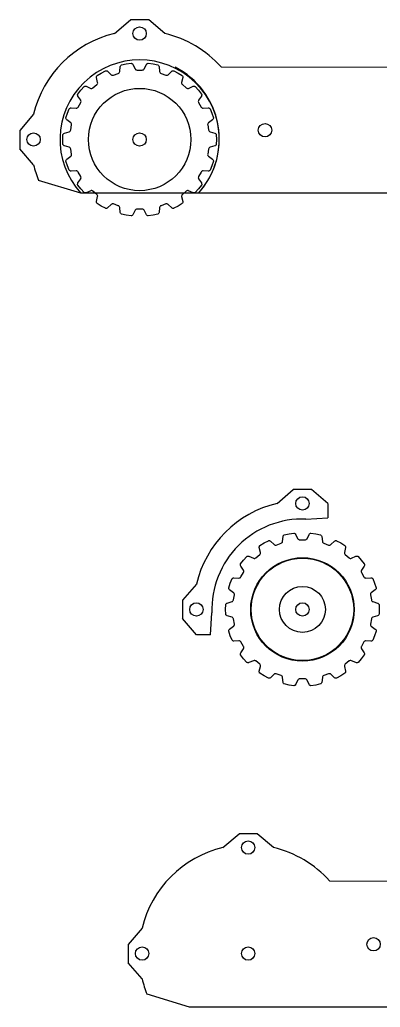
# Model space of a CAD drawing. Header units: inches. Extents: x -195 to 264, y -173 to 259.
# Drawn here: x -52.1 to 14.3, y -173.4 to 8.8 of the extents above; entities that cross this region are included whole.
import ezdxf

# ---------------------------------------------------------------- set-up
doc = ezdxf.new("R2010")
doc.units = ezdxf.units.IN
doc.header["$MEASUREMENT"] = 0
doc.layers.get('0').update_dxf_attribs({"lineweight": 25, "true_color": 0xffffff})

# ---------------------------------------------------------------- blocks, each defined once
blk = doc.blocks.new('block 2')
for p, q in [((12.02, 19.55), (15, 22.09)), ((18.36, 22.09), (15, 22.09)), ((21.34, 19.55), (18.36, 22.09)), ((21.34, 19.55), (21.34, 16.92)), ((17.28, 16.67), (21.34, 16.92)), ((-2.87, 4.66), (-5.41, 1.68)), ((-5.41, 1.68), (-5.41, -1.68)), ((-2.87, -4.66), (-5.41, -1.68)), ((-0.24, -4.66), (0.01, -0.6)), ((-0.24, -4.66), (-2.87, -4.66))]:
    blk.add_line(p, q)
at = {"color": 3, "true_color": 0x00ff00}
for centre in [(16.68, 19.55), (-2.87, 0)]:
    blk.add_circle(centre, 1.23, dxfattribs=at)
for radius, start, end in [(20.1, 103.4174, 166.5826), (16.68, 87.9227, 182.0773)]:
    blk.add_arc((16.68, 0), radius, start, end)
blk = doc.blocks.new('block 3')
for p, q in [((-3.67, 12.53), (-3.57, 13.45)), ((-3.57, 13.45), (-3.54, 13.55)), ((-3.54, 13.55), (-3.48, 13.65)), ((-3.48, 13.65), (-3.4, 13.72)), ((-3.4, 13.72), (-3.34, 13.75)), ((-3.34, 13.75), (-2.46, 13.95)), ((-2.46, 13.95), (-1.57, 14.07)), ((-1.57, 14.07), (-1.5, 14.06)), ((-1.5, 14.06), (-1.39, 14.01)), ((-1.39, 14.01), (-1.31, 13.95)), ((-1.31, 13.95), (-1.25, 13.85)), ((-1.25, 13.85), (-0.84, 13.03)), ((-0.84, 13.03), (-0.77, 12.94)), ((-0.77, 12.94), (-0.69, 12.87)), ((-0.69, 12.87), (-0.59, 12.83)), ((-0.59, 12.83), (-0.47, 12.81)), ((-0.47, 12.81), (0.47, 12.81)), ((0.47, 12.81), (0.59, 12.83)), ((0.59, 12.83), (0.69, 12.87)), ((0.69, 12.87), (0.77, 12.94)), ((0.77, 12.94), (0.84, 13.03)), ((0.84, 13.03), (1.25, 13.85)), ((1.25, 13.85), (1.31, 13.95)), ((1.31, 13.95), (1.39, 14.01)), ((1.39, 14.01), (1.5, 14.06)), ((1.5, 14.06), (1.57, 14.07)), ((1.57, 14.07), (2.46, 13.95)), ((2.46, 13.95), (3.34, 13.75)), ((3.34, 13.75), (3.4, 13.72)), ((3.4, 13.72), (3.48, 13.65)), ((3.48, 13.65), (3.54, 13.55)), ((3.54, 13.55), (3.57, 13.45)), ((3.57, 13.45), (3.67, 12.53)), ((-7.96, 11.52), (-7.94, 11.63)), ((-7.95, 11.41), (-7.96, 11.52)), ((-7.74, 10.52), (-7.95, 11.41)), ((-7.94, 11.63), (-7.89, 11.73)), ((-7.89, 11.73), (-7.84, 11.78)), ((-7.84, 11.78), (-7.08, 12.27)), ((-7.08, 12.27), (-6.28, 12.68)), ((-6.28, 12.68), (-6.21, 12.7)), ((-6.21, 12.7), (-6.1, 12.69)), ((-6.1, 12.69), (-6, 12.66)), ((-6, 12.66), (-5.91, 12.59)), ((-5.91, 12.59), (-5.24, 11.96)), ((-5.24, 11.96), (-5.15, 11.9)), ((-5.15, 11.9), (-5.05, 11.86)), ((-5.05, 11.86), (-4.94, 11.86)), ((-4.94, 11.86), (-4.83, 11.88)), ((-4.83, 11.88), (-3.94, 12.2)), ((-3.94, 12.2), (-3.84, 12.26)), ((-3.84, 12.26), (-3.76, 12.33)), ((-3.76, 12.33), (-3.7, 12.43)), ((-3.7, 12.43), (-3.67, 12.53)), ((3.67, 12.53), (3.7, 12.43)), ((3.7, 12.43), (3.76, 12.33)), ((3.76, 12.33), (3.84, 12.26)), ((3.84, 12.26), (3.94, 12.2)), ((3.94, 12.2), (4.83, 11.88)), ((4.83, 11.88), (4.94, 11.86)), ((4.94, 11.86), (5.05, 11.86)), ((5.05, 11.86), (5.15, 11.9)), ((5.15, 11.9), (5.24, 11.96)), ((5.24, 11.96), (5.91, 12.59)), ((5.91, 12.59), (6, 12.66)), ((6, 12.66), (6.1, 12.69)), ((6.1, 12.69), (6.21, 12.7)), ((6.21, 12.7), (6.28, 12.68)), ((6.28, 12.68), (7.08, 12.27)), ((7.08, 12.27), (7.84, 11.78)), ((7.95, 11.41), (7.74, 10.52)), ((7.84, 11.78), (7.89, 11.73)), ((7.89, 11.73), (7.94, 11.63)), ((7.94, 11.63), (7.96, 11.52)), ((7.96, 11.52), (7.95, 11.41)), ((-10.85, 9.1), (-10.24, 9.77)), ((-10.24, 9.77), (-10.18, 9.81)), ((-10.18, 9.81), (-10.08, 9.84)), ((-10.08, 9.84), (-9.97, 9.84)), ((-9.97, 9.84), (-9.86, 9.81)), ((-9.86, 9.81), (-9.02, 9.45)), ((-9.02, 9.45), (-8.91, 9.42)), ((-8.91, 9.42), (-8.8, 9.42)), ((-8.8, 9.42), (-8.7, 9.45)), ((-8.7, 9.45), (-8.6, 9.51)), ((-8.6, 9.51), (-7.88, 10.12)), ((-7.88, 10.12), (-7.8, 10.21)), ((-7.8, 10.21), (-7.75, 10.3)), ((-7.75, 10.3), (-7.73, 10.41)), ((-7.73, 10.41), (-7.74, 10.52)), ((7.74, 10.52), (7.73, 10.41)), ((7.73, 10.41), (7.75, 10.3)), ((7.75, 10.3), (7.8, 10.21)), ((7.8, 10.21), (7.88, 10.12)), ((7.88, 10.12), (8.6, 9.51)), ((8.6, 9.51), (8.7, 9.45)), ((8.7, 9.45), (8.8, 9.42)), ((8.8, 9.42), (8.91, 9.42)), ((8.91, 9.42), (9.02, 9.45)), ((9.02, 9.45), (9.86, 9.81)), ((9.86, 9.81), (9.97, 9.84)), ((9.97, 9.84), (10.08, 9.84)), ((10.08, 9.84), (10.18, 9.81)), ((10.18, 9.81), (10.24, 9.77)), ((10.24, 9.77), (10.85, 9.1)), ((-11.44, 8.21), (-11.43, 8.32)), ((-11.42, 8.11), (-11.44, 8.21)), ((-11.43, 8.32), (-11.4, 8.39)), ((-11.38, 8.01), (-11.42, 8.11)), ((-11.4, 8.39), (-10.85, 9.1)), ((-10.87, 7.24), (-11.38, 8.01)), ((10.85, 9.1), (11.4, 8.39)), ((11.38, 8.01), (10.87, 7.24)), ((11.42, 8.11), (11.38, 8.01)), ((11.4, 8.39), (11.43, 8.32)), ((11.44, 8.21), (11.42, 8.11)), ((11.43, 8.32), (11.44, 8.21)), ((-13.31, 4.84), (-12.97, 5.68)), ((-12.97, 5.68), (-12.92, 5.73)), ((-12.92, 5.73), (-12.83, 5.8)), ((-12.83, 5.8), (-12.73, 5.84)), ((-12.73, 5.84), (-12.62, 5.85)), ((-12.62, 5.85), (-11.71, 5.79)), ((-11.71, 5.79), (-11.6, 5.8)), ((-11.6, 5.8), (-11.49, 5.84)), ((-11.49, 5.84), (-11.4, 5.91)), ((-11.4, 5.91), (-11.33, 6)), ((-11.33, 6), (-10.86, 6.82)), ((-10.82, 7.14), (-10.87, 7.24)), ((-10.86, 6.82), (-10.82, 6.92)), ((-10.8, 7.03), (-10.82, 7.14)), ((-10.82, 6.92), (-10.8, 7.03)), ((10.82, 7.14), (10.8, 7.03)), ((10.8, 7.03), (10.82, 6.92)), ((10.87, 7.24), (10.82, 7.14)), ((10.82, 6.92), (10.86, 6.82)), ((10.86, 6.82), (11.33, 6)), ((11.33, 6), (11.4, 5.91)), ((11.4, 5.91), (11.49, 5.84)), ((11.49, 5.84), (11.6, 5.8)), ((11.6, 5.8), (11.71, 5.79)), ((11.71, 5.79), (12.62, 5.85)), ((12.62, 5.85), (12.73, 5.84)), ((12.73, 5.84), (12.83, 5.8)), ((12.83, 5.8), (12.92, 5.73)), ((12.92, 5.73), (12.97, 5.68)), ((12.97, 5.68), (13.31, 4.84)), ((-13.58, 3.99), (-13.31, 4.84)), ((-13.58, 3.91), (-13.58, 3.99)), ((-13.56, 3.81), (-13.58, 3.91)), ((-13.51, 3.71), (-13.56, 3.81)), ((-13.43, 3.63), (-13.51, 3.71)), ((13.31, 4.84), (13.58, 3.99)), ((13.51, 3.71), (13.43, 3.63)), ((13.56, 3.81), (13.51, 3.71)), ((13.58, 3.91), (13.56, 3.81)), ((13.58, 3.99), (13.58, 3.91)), ((-12.69, 3.09), (-13.43, 3.63)), ((-12.7, 1.76), (-12.54, 2.69)), ((-12.61, 3.01), (-12.69, 3.09)), ((-12.56, 2.91), (-12.61, 3.01)), ((-12.53, 2.81), (-12.56, 2.91)), ((-12.54, 2.69), (-12.53, 2.81)), ((12.56, 2.91), (12.53, 2.81)), ((12.53, 2.81), (12.54, 2.69)), ((12.54, 2.69), (12.7, 1.76)), ((12.61, 3.01), (12.56, 2.91)), ((12.69, 3.09), (12.61, 3.01)), ((13.43, 3.63), (12.69, 3.09)), ((-14.16, 0), (-14.13, 0.9)), ((-14.13, 0.9), (-14.1, 0.97)), ((-14.1, 0.97), (-14.04, 1.06)), ((-14.04, 1.06), (-13.96, 1.13)), ((-13.96, 1.13), (-13.86, 1.18)), ((-13.86, 1.18), (-12.98, 1.44)), ((-12.98, 1.44), (-12.88, 1.48)), ((-12.88, 1.48), (-12.8, 1.56)), ((-12.8, 1.56), (-12.74, 1.65)), ((-12.74, 1.65), (-12.7, 1.76)), ((12.7, 1.76), (12.74, 1.65)), ((12.74, 1.65), (12.8, 1.56)), ((12.8, 1.56), (12.88, 1.48)), ((12.88, 1.48), (12.98, 1.44)), ((12.98, 1.44), (13.86, 1.18)), ((13.86, 1.18), (13.96, 1.13)), ((13.96, 1.13), (14.04, 1.06)), ((14.04, 1.06), (14.1, 0.97)), ((14.1, 0.97), (14.13, 0.9)), ((14.13, 0.9), (14.16, 0)), ((-14.13, -0.9), (-14.16, 0)), ((-14.1, -0.97), (-14.13, -0.9)), ((-14.04, -1.06), (-14.1, -0.97)), ((-13.96, -1.13), (-14.04, -1.06)), ((-13.86, -1.18), (-13.96, -1.13)), ((-12.98, -1.44), (-13.86, -1.18)), ((-12.88, -1.48), (-12.98, -1.44)), ((-12.8, -1.56), (-12.88, -1.48)), ((-12.74, -1.65), (-12.8, -1.56)), ((-12.7, -1.76), (-12.74, -1.65)), ((-12.54, -2.69), (-12.7, -1.76)), ((12.7, -1.76), (12.54, -2.69)), ((12.74, -1.65), (12.7, -1.76)), ((12.8, -1.56), (12.74, -1.65)), ((12.88, -1.48), (12.8, -1.56)), ((12.98, -1.44), (12.88, -1.48)), ((13.86, -1.18), (12.98, -1.44)), ((13.96, -1.13), (13.86, -1.18)), ((14.04, -1.06), (13.96, -1.13)), ((14.1, -0.97), (14.04, -1.06)), ((14.13, -0.9), (14.1, -0.97)), ((14.16, 0), (14.13, -0.9)), ((-13.51, -3.71), (-13.43, -3.63)), ((-13.43, -3.63), (-12.69, -3.09)), ((-12.69, -3.09), (-12.61, -3.01)), ((-12.61, -3.01), (-12.56, -2.91)), ((-12.56, -2.91), (-12.53, -2.81)), ((-12.53, -2.81), (-12.54, -2.69)), ((12.54, -2.69), (12.53, -2.81)), ((12.53, -2.81), (12.56, -2.91)), ((12.56, -2.91), (12.61, -3.01)), ((12.61, -3.01), (12.69, -3.09)), ((12.69, -3.09), (13.43, -3.63)), ((13.43, -3.63), (13.51, -3.71)), ((-13.58, -3.91), (-13.56, -3.81)), ((-13.58, -3.99), (-13.58, -3.91)), ((-13.31, -4.84), (-13.58, -3.99)), ((-13.56, -3.81), (-13.51, -3.71)), ((-12.97, -5.68), (-13.31, -4.84)), ((13.31, -4.84), (12.97, -5.68)), ((13.58, -3.99), (13.31, -4.84)), ((13.51, -3.71), (13.56, -3.81)), ((13.56, -3.81), (13.58, -3.91)), ((13.58, -3.91), (13.58, -3.99)), ((-12.92, -5.73), (-12.97, -5.68)), ((-12.83, -5.8), (-12.92, -5.73)), ((-12.73, -5.84), (-12.83, -5.8)), ((-12.62, -5.85), (-12.73, -5.84)), ((-11.71, -5.79), (-12.62, -5.85)), ((-11.6, -5.8), (-11.71, -5.79)), ((-11.49, -5.84), (-11.6, -5.8)), ((-11.4, -5.91), (-11.49, -5.84)), ((-11.33, -6), (-11.4, -5.91)), ((-11.38, -8.01), (-10.87, -7.24)), ((-10.86, -6.82), (-11.33, -6)), ((-10.87, -7.24), (-10.82, -7.14)), ((-10.82, -6.92), (-10.86, -6.82)), ((-10.8, -7.03), (-10.82, -6.92)), ((-10.82, -7.14), (-10.8, -7.03)), ((10.82, -6.92), (10.8, -7.03)), ((10.8, -7.03), (10.82, -7.14)), ((10.86, -6.82), (10.82, -6.92)), ((10.82, -7.14), (10.87, -7.24)), ((11.33, -6), (10.86, -6.82)), ((10.87, -7.24), (11.38, -8.01)), ((11.4, -5.91), (11.33, -6)), ((11.49, -5.84), (11.4, -5.91)), ((11.6, -5.8), (11.49, -5.84)), ((11.71, -5.79), (11.6, -5.8)), ((12.62, -5.85), (11.71, -5.79)), ((12.73, -5.84), (12.62, -5.85)), ((12.83, -5.8), (12.73, -5.84)), ((12.92, -5.73), (12.83, -5.8)), ((12.97, -5.68), (12.92, -5.73)), ((-11.44, -8.21), (-11.42, -8.11)), ((-11.43, -8.32), (-11.44, -8.21)), ((-11.4, -8.39), (-11.43, -8.32)), ((-11.42, -8.11), (-11.38, -8.01)), ((-10.85, -9.1), (-11.4, -8.39)), ((-10.24, -9.77), (-10.85, -9.1)), ((10.85, -9.1), (10.24, -9.77)), ((11.4, -8.39), (10.85, -9.1)), ((11.38, -8.01), (11.42, -8.11)), ((11.43, -8.32), (11.4, -8.39)), ((11.42, -8.11), (11.44, -8.21)), ((11.44, -8.21), (11.43, -8.32)), ((-10.18, -9.81), (-10.24, -9.77)), ((-10.08, -9.84), (-10.18, -9.81)), ((-9.97, -9.84), (-10.08, -9.84)), ((-9.86, -9.81), (-9.97, -9.84)), ((-9.02, -9.45), (-9.86, -9.81)), ((-8.91, -9.42), (-9.02, -9.45)), ((-8.8, -9.42), (-8.91, -9.42)), ((-8.7, -9.45), (-8.8, -9.42)), ((-8.6, -9.51), (-8.7, -9.45)), ((-7.88, -10.12), (-8.6, -9.51)), ((-7.95, -11.41), (-7.74, -10.52)), ((-7.8, -10.21), (-7.88, -10.12)), ((-7.75, -10.3), (-7.8, -10.21)), ((-7.73, -10.41), (-7.75, -10.3)), ((-7.74, -10.52), (-7.73, -10.41)), ((7.75, -10.3), (7.73, -10.41)), ((7.73, -10.41), (7.74, -10.52)), ((7.74, -10.52), (7.95, -11.41)), ((7.8, -10.21), (7.75, -10.3)), ((7.88, -10.12), (7.8, -10.21)), ((8.6, -9.51), (7.88, -10.12)), ((8.7, -9.45), (8.6, -9.51)), ((8.8, -9.42), (8.7, -9.45)), ((8.91, -9.42), (8.8, -9.42)), ((9.02, -9.45), (8.91, -9.42)), ((9.86, -9.81), (9.02, -9.45)), ((9.97, -9.84), (9.86, -9.81)), ((10.08, -9.84), (9.97, -9.84)), ((10.18, -9.81), (10.08, -9.84)), ((10.24, -9.77), (10.18, -9.81)), ((-7.96, -11.52), (-7.95, -11.41)), ((-7.94, -11.63), (-7.96, -11.52)), ((-7.89, -11.73), (-7.94, -11.63)), ((-7.84, -11.78), (-7.89, -11.73)), ((-7.08, -12.27), (-7.84, -11.78)), ((-6.28, -12.68), (-7.08, -12.27)), ((-6.21, -12.7), (-6.28, -12.68)), ((-6.1, -12.69), (-6.21, -12.7)), ((-6, -12.66), (-6.1, -12.69)), ((-5.91, -12.59), (-6, -12.66)), ((-5.24, -11.96), (-5.91, -12.59)), ((-5.15, -11.9), (-5.24, -11.96)), ((-5.05, -11.86), (-5.15, -11.9)), ((-4.94, -11.86), (-5.05, -11.86)), ((-4.83, -11.88), (-4.94, -11.86)), ((-3.94, -12.2), (-4.83, -11.88)), ((-3.84, -12.26), (-3.94, -12.2)), ((-3.76, -12.33), (-3.84, -12.26)), ((-3.7, -12.43), (-3.76, -12.33)), ((-3.67, -12.53), (-3.7, -12.43)), ((-3.57, -13.45), (-3.67, -12.53)), ((3.67, -12.53), (3.57, -13.45)), ((3.7, -12.43), (3.67, -12.53)), ((3.76, -12.33), (3.7, -12.43)), ((3.84, -12.26), (3.76, -12.33)), ((3.94, -12.2), (3.84, -12.26)), ((4.83, -11.88), (3.94, -12.2)), ((4.94, -11.86), (4.83, -11.88)), ((5.05, -11.86), (4.94, -11.86)), ((5.15, -11.9), (5.05, -11.86)), ((5.24, -11.96), (5.15, -11.9)), ((5.91, -12.59), (5.24, -11.96)), ((6, -12.66), (5.91, -12.59)), ((6.1, -12.69), (6, -12.66)), ((6.21, -12.7), (6.1, -12.69)), ((6.28, -12.68), (6.21, -12.7)), ((7.08, -12.27), (6.28, -12.68)), ((7.84, -11.78), (7.08, -12.27)), ((7.89, -11.73), (7.84, -11.78)), ((7.94, -11.63), (7.89, -11.73)), ((7.96, -11.52), (7.94, -11.63)), ((7.95, -11.41), (7.96, -11.52)), ((-3.54, -13.55), (-3.57, -13.45)), ((-3.48, -13.65), (-3.54, -13.55)), ((-3.4, -13.72), (-3.48, -13.65)), ((-3.34, -13.75), (-3.4, -13.72)), ((-2.46, -13.95), (-3.34, -13.75)), ((-1.57, -14.07), (-2.46, -13.95)), ((-1.5, -14.06), (-1.57, -14.07)), ((-1.39, -14.01), (-1.5, -14.06)), ((-1.31, -13.95), (-1.39, -14.01)), ((-1.25, -13.85), (-1.31, -13.95)), ((-0.84, -13.03), (-1.25, -13.85)), ((-0.77, -12.94), (-0.84, -13.03)), ((-0.69, -12.87), (-0.77, -12.94)), ((-0.59, -12.83), (-0.69, -12.87)), ((-0.47, -12.81), (-0.59, -12.83)), ((0.47, -12.81), (-0.47, -12.81)), ((0.59, -12.83), (0.47, -12.81)), ((0.69, -12.87), (0.59, -12.83)), ((0.77, -12.94), (0.69, -12.87)), ((0.84, -13.03), (0.77, -12.94)), ((1.25, -13.85), (0.84, -13.03)), ((1.31, -13.95), (1.25, -13.85)), ((1.39, -14.01), (1.31, -13.95)), ((1.5, -14.06), (1.39, -14.01)), ((1.57, -14.07), (1.5, -14.06)), ((2.46, -13.95), (1.57, -14.07)), ((3.34, -13.75), (2.46, -13.95)), ((3.4, -13.72), (3.34, -13.75)), ((3.48, -13.65), (3.4, -13.72)), ((3.54, -13.55), (3.48, -13.65)), ((3.57, -13.45), (3.54, -13.55))]:
    blk.add_line(p, q)
blk.add_circle((0, 0), 9.54)
at = {"color": 3, "true_color": 0x00ff00}
blk.add_circle((0, 0), 9.44, dxfattribs=at)
at = {"color": 5, "true_color": 0x0000ff}
blk.add_circle((0, 0), 4.23, dxfattribs=at)
at = {"color": 1, "true_color": 0xff0000}
blk.add_circle((0, 0), 1.23, dxfattribs=at)
blk.add_circle((0, 0), 1.23, dxfattribs=at)
blk = doc.blocks.new('block 4')
for p, q in [((-114.66, -42.16), (-111.68, -39.62)), ((-108.32, -39.62), (-111.68, -39.62)), ((-105.34, -42.16), (-108.32, -39.62)), ((-95, -48.32), (-44.31, -48.38)), ((-129.55, -57.05), (-132.09, -60.03)), ((-132.09, -60.03), (-132.09, -63.39)), ((-129.55, -66.37), (-132.09, -63.39)), ((-120.83, -71.62), (-128.64, -69.23)), ((-36.68, -71.62), (-120.83, -71.62))]:
    blk.add_line(p, q)
at = {"color": 3, "true_color": 0x00ff00}
for centre in [(-110, -42.16), (-86.9, -60), (-129.55, -61.71), (-110, -61.71)]:
    blk.add_circle(centre, 1.23, dxfattribs=at)
for start, end in [(103.4174, 166.5826), (41.7558, 76.5826), (193.4174, 201.9743)]:
    blk.add_arc((-110, -61.71), 20.1, start, end)

msp = doc.modelspace()

# ---------------------------------------------------------------- linework, layer by layer
for p, q in [((-34.66, 6.22), (-31.68, 8.76)), ((-28.32, 8.76), (-31.68, 8.76)), ((-25.34, 6.22), (-28.32, 8.76)), ((-33.67, -0.8), (-33.57, 0.11)), ((-33.57, 0.11), (-33.54, 0.22)), ((-33.54, 0.22), (-33.48, 0.31)), ((-33.48, 0.31), (-33.4, 0.39)), ((-33.4, 0.39), (-33.34, 0.42)), ((-33.34, 0.42), (-32.46, 0.62)), ((-32.46, 0.62), (-31.57, 0.73)), ((-31.57, 0.73), (-31.5, 0.72)), ((-31.5, 0.72), (-31.39, 0.68)), ((-31.39, 0.68), (-31.31, 0.61)), ((-31.31, 0.61), (-31.25, 0.52)), ((-31.25, 0.52), (-30.84, -0.3)), ((-29.16, -0.3), (-28.75, 0.52)), ((-28.75, 0.52), (-28.69, 0.61)), ((-28.69, 0.61), (-28.61, 0.68)), ((-28.61, 0.68), (-28.5, 0.72)), ((-28.5, 0.72), (-28.43, 0.73)), ((-28.43, 0.73), (-27.54, 0.62)), ((-27.54, 0.62), (-26.66, 0.42)), ((-26.66, 0.42), (-26.6, 0.39)), ((-26.6, 0.39), (-26.52, 0.31)), ((-26.52, 0.31), (-26.46, 0.22)), ((-26.46, 0.22), (-26.43, 0.11)), ((-26.43, 0.11), (-26.33, -0.8)), ((-15, 0.05), (35.69, 0)), ((-37.96, -1.81), (-37.94, -1.7)), ((-37.95, -1.92), (-37.96, -1.81)), ((-37.94, -1.7), (-37.89, -1.6)), ((-37.89, -1.6), (-37.84, -1.55)), ((-37.84, -1.55), (-37.08, -1.07)), ((-37.08, -1.07), (-36.28, -0.65)), ((-36.28, -0.65), (-36.21, -0.64)), ((-36.21, -0.64), (-36.1, -0.64)), ((-36.1, -0.64), (-36, -0.68)), ((-36, -0.68), (-35.91, -0.74)), ((-35.91, -0.74), (-35.24, -1.37)), ((-35.24, -1.37), (-35.15, -1.44)), ((-35.15, -1.44), (-35.05, -1.47)), ((-35.05, -1.47), (-34.94, -1.48)), ((-34.94, -1.48), (-34.83, -1.45)), ((-34.83, -1.45), (-33.94, -1.13)), ((-33.94, -1.13), (-33.84, -1.08)), ((-33.84, -1.08), (-33.76, -1)), ((-33.76, -1), (-33.7, -0.91)), ((-33.7, -0.91), (-33.67, -0.8)), ((-30.84, -0.3), (-30.77, -0.39)), ((-30.77, -0.39), (-30.69, -0.46)), ((-30.69, -0.46), (-30.59, -0.5)), ((-30.59, -0.5), (-30.47, -0.52)), ((-30.47, -0.52), (-29.53, -0.52)), ((-29.53, -0.52), (-29.41, -0.5)), ((-29.41, -0.5), (-29.31, -0.46)), ((-29.31, -0.46), (-29.23, -0.39)), ((-29.23, -0.39), (-29.16, -0.3)), ((-26.33, -0.8), (-26.3, -0.91)), ((-26.3, -0.91), (-26.24, -1)), ((-26.24, -1), (-26.16, -1.08)), ((-26.16, -1.08), (-26.06, -1.13)), ((-26.06, -1.13), (-25.17, -1.45)), ((-25.17, -1.45), (-25.06, -1.48)), ((-25.06, -1.48), (-24.95, -1.47)), ((-24.95, -1.47), (-24.85, -1.44)), ((-24.85, -1.44), (-24.76, -1.37)), ((-24.76, -1.37), (-24.09, -0.74)), ((-24.09, -0.74), (-24, -0.68)), ((-24, -0.68), (-23.9, -0.64)), ((-23.9, -0.64), (-23.79, -0.64)), ((-23.79, -0.64), (-23.72, -0.65)), ((-23.72, -0.65), (-22.92, -1.07)), ((-22.92, -1.07), (-22.16, -1.55)), ((-22.16, -1.55), (-22.11, -1.6)), ((-22.11, -1.6), (-22.06, -1.7)), ((-22.06, -1.7), (-22.04, -1.81)), ((-22.04, -1.81), (-22.05, -1.92)), ((-40.85, -4.23), (-40.24, -3.56)), ((-40.24, -3.56), (-40.18, -3.53)), ((-40.18, -3.53), (-40.08, -3.49)), ((-40.08, -3.49), (-39.97, -3.49)), ((-39.97, -3.49), (-39.86, -3.52)), ((-39.86, -3.52), (-39.02, -3.89)), ((-38.6, -3.82), (-37.88, -3.21)), ((-37.74, -2.81), (-37.95, -1.92)), ((-37.88, -3.21), (-37.8, -3.13)), ((-37.8, -3.13), (-37.75, -3.03)), ((-37.75, -3.03), (-37.73, -2.92)), ((-37.73, -2.92), (-37.74, -2.81)), ((-22.26, -2.81), (-22.27, -2.92)), ((-22.27, -2.92), (-22.25, -3.03)), ((-22.05, -1.92), (-22.26, -2.81)), ((-22.25, -3.03), (-22.2, -3.13)), ((-22.2, -3.13), (-22.12, -3.21)), ((-22.12, -3.21), (-21.4, -3.82)), ((-20.98, -3.89), (-20.14, -3.52)), ((-20.14, -3.52), (-20.03, -3.49)), ((-20.03, -3.49), (-19.92, -3.49)), ((-19.92, -3.49), (-19.82, -3.53)), ((-19.82, -3.53), (-19.76, -3.56)), ((-19.76, -3.56), (-19.15, -4.23)), ((-41.44, -5.12), (-41.43, -5.01)), ((-41.42, -5.23), (-41.44, -5.12)), ((-41.43, -5.01), (-41.4, -4.94)), ((-41.38, -5.33), (-41.42, -5.23)), ((-41.4, -4.94), (-40.85, -4.23)), ((-40.87, -6.09), (-41.38, -5.33)), ((-39.02, -3.89), (-38.91, -3.92)), ((-38.91, -3.92), (-38.8, -3.91)), ((-38.8, -3.91), (-38.7, -3.88)), ((-38.7, -3.88), (-38.6, -3.82)), ((-21.4, -3.82), (-21.3, -3.88)), ((-21.3, -3.88), (-21.2, -3.91)), ((-21.2, -3.91), (-21.09, -3.92)), ((-21.09, -3.92), (-20.98, -3.89)), ((-19.15, -4.23), (-18.6, -4.94)), ((-18.62, -5.33), (-19.13, -6.09)), ((-18.58, -5.23), (-18.62, -5.33)), ((-18.6, -4.94), (-18.57, -5.01)), ((-18.56, -5.12), (-18.58, -5.23)), ((-18.57, -5.01), (-18.56, -5.12)), ((-41.33, -7.34), (-40.86, -6.52)), ((-40.82, -6.19), (-40.87, -6.09)), ((-40.86, -6.52), (-40.82, -6.41)), ((-40.8, -6.3), (-40.82, -6.19)), ((-40.82, -6.41), (-40.8, -6.3)), ((-19.18, -6.19), (-19.2, -6.3)), ((-19.2, -6.3), (-19.18, -6.41)), ((-19.13, -6.09), (-19.18, -6.19)), ((-19.18, -6.41), (-19.14, -6.52)), ((-19.14, -6.52), (-18.67, -7.34)), ((-49.55, -8.67), (-52.09, -11.65)), ((-43.58, -9.35), (-43.31, -8.49)), ((-43.31, -8.49), (-42.97, -7.66)), ((-42.97, -7.66), (-42.92, -7.6)), ((-42.92, -7.6), (-42.83, -7.53)), ((-42.83, -7.53), (-42.73, -7.49)), ((-42.73, -7.49), (-42.62, -7.48)), ((-42.62, -7.48), (-41.71, -7.54)), ((-41.71, -7.54), (-41.6, -7.53)), ((-41.6, -7.53), (-41.49, -7.49)), ((-41.49, -7.49), (-41.4, -7.43)), ((-41.4, -7.43), (-41.33, -7.34)), ((-18.67, -7.34), (-18.6, -7.43)), ((-18.6, -7.43), (-18.51, -7.49)), ((-18.51, -7.49), (-18.4, -7.53)), ((-18.4, -7.53), (-18.29, -7.54)), ((-18.29, -7.54), (-17.38, -7.48)), ((-17.38, -7.48), (-17.27, -7.49)), ((-17.27, -7.49), (-17.17, -7.53)), ((-17.17, -7.53), (-17.08, -7.6)), ((-17.08, -7.6), (-17.03, -7.66)), ((-17.03, -7.66), (-16.69, -8.49)), ((-16.69, -8.49), (-16.42, -9.35)), ((-43.58, -9.42), (-43.58, -9.35)), ((-43.56, -9.53), (-43.58, -9.42)), ((-43.51, -9.62), (-43.56, -9.53)), ((-43.43, -9.7), (-43.51, -9.62)), ((-42.69, -10.25), (-43.43, -9.7)), ((-42.7, -11.57), (-42.54, -10.64)), ((-42.61, -10.32), (-42.69, -10.25)), ((-42.56, -10.42), (-42.61, -10.32)), ((-42.53, -10.53), (-42.56, -10.42)), ((-42.54, -10.64), (-42.53, -10.53)), ((-17.44, -10.42), (-17.47, -10.53)), ((-17.47, -10.53), (-17.46, -10.64)), ((-17.46, -10.64), (-17.3, -11.57)), ((-17.39, -10.32), (-17.44, -10.42)), ((-17.31, -10.25), (-17.39, -10.32)), ((-16.57, -9.7), (-17.31, -10.25)), ((-16.49, -9.62), (-16.57, -9.7)), ((-16.44, -9.53), (-16.49, -9.62)), ((-16.42, -9.42), (-16.44, -9.53)), ((-16.42, -9.35), (-16.42, -9.42)), ((-52.09, -11.65), (-52.09, -15.02)), ((-44.16, -13.33), (-44.13, -12.43)), ((-44.13, -12.43), (-44.1, -12.37)), ((-44.1, -12.37), (-44.04, -12.27)), ((-44.04, -12.27), (-43.96, -12.2)), ((-43.96, -12.2), (-43.86, -12.15)), ((-43.86, -12.15), (-42.98, -11.89)), ((-42.98, -11.89), (-42.88, -11.85)), ((-42.88, -11.85), (-42.8, -11.78)), ((-42.8, -11.78), (-42.74, -11.68)), ((-42.74, -11.68), (-42.7, -11.57)), ((-17.3, -11.57), (-17.26, -11.68)), ((-17.26, -11.68), (-17.2, -11.78)), ((-17.2, -11.78), (-17.12, -11.85)), ((-17.12, -11.85), (-17.02, -11.89)), ((-17.02, -11.89), (-16.14, -12.15)), ((-16.14, -12.15), (-16.04, -12.2)), ((-16.04, -12.2), (-15.96, -12.27)), ((-15.96, -12.27), (-15.9, -12.37)), ((-15.9, -12.37), (-15.87, -12.43)), ((-15.87, -12.43), (-15.84, -13.33)), ((-44.13, -14.23), (-44.16, -13.33)), ((-44.1, -14.3), (-44.13, -14.23)), ((-44.04, -14.39), (-44.1, -14.3)), ((-43.96, -14.47), (-44.04, -14.39)), ((-43.86, -14.51), (-43.96, -14.47)), ((-42.98, -14.77), (-43.86, -14.51)), ((-16.14, -14.51), (-17.02, -14.77)), ((-16.04, -14.47), (-16.14, -14.51)), ((-15.96, -14.39), (-16.04, -14.47)), ((-15.9, -14.3), (-15.96, -14.39)), ((-15.87, -14.23), (-15.9, -14.3)), ((-15.84, -13.33), (-15.87, -14.23)), ((-49.55, -18), (-52.09, -15.02)), ((-42.88, -14.82), (-42.98, -14.77)), ((-42.8, -14.89), (-42.88, -14.82)), ((-42.74, -14.98), (-42.8, -14.89)), ((-42.7, -15.09), (-42.74, -14.98)), ((-42.54, -16.02), (-42.7, -15.09)), ((-42.69, -16.42), (-42.61, -16.34)), ((-42.61, -16.34), (-42.56, -16.25)), ((-42.56, -16.25), (-42.53, -16.14)), ((-42.53, -16.14), (-42.54, -16.02)), ((-17.46, -16.02), (-17.47, -16.14)), ((-17.47, -16.14), (-17.44, -16.25)), ((-17.3, -15.09), (-17.46, -16.02)), ((-17.44, -16.25), (-17.39, -16.34)), ((-17.39, -16.34), (-17.31, -16.42)), ((-17.26, -14.98), (-17.3, -15.09)), ((-17.2, -14.89), (-17.26, -14.98)), ((-17.12, -14.82), (-17.2, -14.89)), ((-17.02, -14.77), (-17.12, -14.82)), ((-43.58, -17.25), (-43.56, -17.14)), ((-43.58, -17.32), (-43.58, -17.25)), ((-43.31, -18.18), (-43.58, -17.32)), ((-43.56, -17.14), (-43.51, -17.04)), ((-43.51, -17.04), (-43.43, -16.97)), ((-43.43, -16.97), (-42.69, -16.42)), ((-42.97, -19.01), (-43.31, -18.18)), ((-17.31, -16.42), (-16.57, -16.97)), ((-16.69, -18.18), (-17.03, -19.01)), ((-16.42, -17.32), (-16.69, -18.18)), ((-16.57, -16.97), (-16.49, -17.04)), ((-16.49, -17.04), (-16.44, -17.14)), ((-16.44, -17.14), (-16.42, -17.25)), ((-16.42, -17.25), (-16.42, -17.32)), ((-42.92, -19.07), (-42.97, -19.01)), ((-42.83, -19.13), (-42.92, -19.07)), ((-42.73, -19.17), (-42.83, -19.13)), ((-42.62, -19.18), (-42.73, -19.17)), ((-41.71, -19.12), (-42.62, -19.18)), ((-41.6, -19.13), (-41.71, -19.12)), ((-41.49, -19.17), (-41.6, -19.13)), ((-41.4, -19.24), (-41.49, -19.17)), ((-41.33, -19.33), (-41.4, -19.24)), ((-40.86, -20.15), (-41.33, -19.33)), ((-18.67, -19.33), (-19.14, -20.15)), ((-18.6, -19.24), (-18.67, -19.33)), ((-18.51, -19.17), (-18.6, -19.24)), ((-18.4, -19.13), (-18.51, -19.17)), ((-18.29, -19.12), (-18.4, -19.13)), ((-17.38, -19.18), (-18.29, -19.12)), ((-17.27, -19.17), (-17.38, -19.18)), ((-17.17, -19.13), (-17.27, -19.17)), ((-17.08, -19.07), (-17.17, -19.13)), ((-17.03, -19.01), (-17.08, -19.07)), ((-40.83, -23.24), (-48.64, -20.86)), ((-41.44, -21.55), (-41.42, -21.44)), ((-41.43, -21.66), (-41.44, -21.55)), ((-41.4, -21.72), (-41.43, -21.66)), ((-41.42, -21.44), (-41.38, -21.34)), ((-40.85, -22.44), (-41.4, -21.72)), ((-41.38, -21.34), (-40.87, -20.57)), ((-40.87, -20.57), (-40.82, -20.48)), ((-40.82, -20.26), (-40.86, -20.15)), ((-40.8, -20.37), (-40.82, -20.26)), ((-40.82, -20.48), (-40.8, -20.37)), ((-19.18, -20.26), (-19.2, -20.37)), ((-19.2, -20.37), (-19.18, -20.48)), ((-19.14, -20.15), (-19.18, -20.26)), ((-19.18, -20.48), (-19.13, -20.57)), ((-18.6, -21.72), (-19.15, -22.44)), ((-19.13, -20.57), (-18.62, -21.34)), ((-18.62, -21.34), (-18.58, -21.44)), ((-18.57, -21.66), (-18.6, -21.72)), ((-18.58, -21.44), (-18.56, -21.55)), ((-18.56, -21.55), (-18.57, -21.66)), ((-40.24, -23.1), (-40.85, -22.44)), ((43.32, -23.24), (-40.83, -23.24)), ((-40.18, -23.14), (-40.24, -23.1)), ((-40.08, -23.17), (-40.18, -23.14)), ((-39.97, -23.18), (-40.08, -23.17)), ((-39.86, -23.15), (-39.97, -23.18)), ((-39.02, -22.78), (-39.86, -23.15)), ((-38.91, -22.75), (-39.02, -22.78)), ((-38.8, -22.75), (-38.91, -22.75)), ((-38.7, -22.79), (-38.8, -22.75)), ((-38.6, -22.85), (-38.7, -22.79)), ((-37.88, -23.45), (-38.6, -22.85)), ((-37.8, -23.54), (-37.88, -23.45)), ((-37.75, -23.64), (-37.8, -23.54)), ((-37.73, -23.75), (-37.75, -23.64)), ((-22.25, -23.64), (-22.27, -23.75)), ((-22.2, -23.54), (-22.25, -23.64)), ((-22.12, -23.45), (-22.2, -23.54)), ((-21.4, -22.85), (-22.12, -23.45)), ((-21.3, -22.79), (-21.4, -22.85)), ((-21.2, -22.75), (-21.3, -22.79)), ((-21.09, -22.75), (-21.2, -22.75)), ((-20.98, -22.78), (-21.09, -22.75)), ((-20.14, -23.15), (-20.98, -22.78)), ((-20.03, -23.18), (-20.14, -23.15)), ((-19.92, -23.17), (-20.03, -23.18)), ((-19.82, -23.14), (-19.92, -23.17)), ((-19.76, -23.1), (-19.82, -23.14)), ((-19.15, -22.44), (-19.76, -23.1)), ((-37.96, -24.86), (-37.95, -24.75)), ((-37.94, -24.96), (-37.96, -24.86)), ((-37.95, -24.75), (-37.74, -23.86)), ((-37.89, -25.06), (-37.94, -24.96)), ((-37.84, -25.12), (-37.89, -25.06)), ((-37.08, -25.6), (-37.84, -25.12)), ((-37.74, -23.86), (-37.73, -23.75)), ((-35.24, -25.29), (-35.91, -25.93)), ((-35.15, -25.23), (-35.24, -25.29)), ((-35.05, -25.2), (-35.15, -25.23)), ((-34.94, -25.19), (-35.05, -25.2)), ((-34.83, -25.21), (-34.94, -25.19)), ((-33.94, -25.54), (-34.83, -25.21)), ((-25.17, -25.21), (-26.06, -25.54)), ((-25.06, -25.19), (-25.17, -25.21)), ((-24.95, -25.2), (-25.06, -25.19)), ((-24.85, -25.23), (-24.95, -25.2)), ((-24.76, -25.29), (-24.85, -25.23)), ((-24.09, -25.93), (-24.76, -25.29)), ((-22.16, -25.12), (-22.92, -25.6)), ((-22.27, -23.75), (-22.26, -23.86)), ((-22.26, -23.86), (-22.05, -24.75)), ((-22.11, -25.06), (-22.16, -25.12)), ((-22.06, -24.96), (-22.11, -25.06)), ((-22.04, -24.86), (-22.06, -24.96)), ((-22.05, -24.75), (-22.04, -24.86)), ((-36.28, -26.02), (-37.08, -25.6)), ((-36.21, -26.03), (-36.28, -26.02)), ((-36.1, -26.03), (-36.21, -26.03)), ((-36, -25.99), (-36.1, -26.03)), ((-35.91, -25.93), (-36, -25.99)), ((-33.84, -25.59), (-33.94, -25.54)), ((-33.76, -25.67), (-33.84, -25.59)), ((-33.7, -25.76), (-33.76, -25.67)), ((-33.67, -25.87), (-33.7, -25.76)), ((-33.57, -26.78), (-33.67, -25.87)), ((-33.54, -26.89), (-33.57, -26.78)), ((-33.48, -26.98), (-33.54, -26.89)), ((-33.4, -27.06), (-33.48, -26.98)), ((-33.34, -27.09), (-33.4, -27.06)), ((-32.46, -27.28), (-33.34, -27.09)), ((-31.57, -27.4), (-32.46, -27.28)), ((-31.31, -27.28), (-31.39, -27.35)), ((-31.25, -27.19), (-31.31, -27.28)), ((-30.84, -26.37), (-31.25, -27.19)), ((-30.77, -26.28), (-30.84, -26.37)), ((-30.69, -26.21), (-30.77, -26.28)), ((-30.59, -26.16), (-30.69, -26.21)), ((-30.47, -26.15), (-30.59, -26.16)), ((-29.53, -26.15), (-30.47, -26.15)), ((-29.41, -26.16), (-29.53, -26.15)), ((-29.31, -26.21), (-29.41, -26.16)), ((-29.23, -26.28), (-29.31, -26.21)), ((-29.16, -26.37), (-29.23, -26.28)), ((-28.75, -27.19), (-29.16, -26.37)), ((-28.69, -27.28), (-28.75, -27.19)), ((-28.61, -27.35), (-28.69, -27.28)), ((-27.54, -27.28), (-28.43, -27.4)), ((-26.66, -27.09), (-27.54, -27.28)), ((-26.6, -27.06), (-26.66, -27.09)), ((-26.52, -26.98), (-26.6, -27.06)), ((-26.46, -26.89), (-26.52, -26.98)), ((-26.43, -26.78), (-26.46, -26.89)), ((-26.33, -25.87), (-26.43, -26.78)), ((-26.3, -25.76), (-26.33, -25.87)), ((-26.24, -25.67), (-26.3, -25.76)), ((-26.16, -25.59), (-26.24, -25.67)), ((-26.06, -25.54), (-26.16, -25.59)), ((-24, -25.99), (-24.09, -25.93)), ((-23.9, -26.03), (-24, -25.99)), ((-23.79, -26.03), (-23.9, -26.03)), ((-23.72, -26.02), (-23.79, -26.03)), ((-22.92, -25.6), (-23.72, -26.02)), ((-31.5, -27.39), (-31.57, -27.4)), ((-31.39, -27.35), (-31.5, -27.39)), ((-28.5, -27.39), (-28.61, -27.35)), ((-28.43, -27.4), (-28.5, -27.39))]:
    msp.add_line(p, q)
at = {"color": 3, "true_color": 0x00ff00}
for centre in [(-30, 6.22), (-6.9, -11.62), (-49.55, -13.33), (-30, -13.33)]:
    msp.add_circle(centre, 1.23, dxfattribs=at)
msp.add_circle((-30, -13.33), 9.44)
for centre, radius, start, end in [((-30, -13.33), 20.1, 103.4174, 166.5826), ((-30, -13.33), 20.1, 41.7558, 76.5826), ((-30, -13.33), 14.68, 317.5624, 222.4376), ((-30.18, -13.25), 14.86, 318.1897, 63.0706), ((-30, -13.33), 20.1, 193.4174, 201.9743)]:
    msp.add_arc(centre, radius, start, end)

# ---------------------------------------------------------------- block references
for name, p in [('block 4', (100, -101.76)), ('block 2', (-16.68, -100)), ('block 3', (0, -100))]:
    msp.add_blockref(name, p)

doc.saveas('drawing.dxf')
